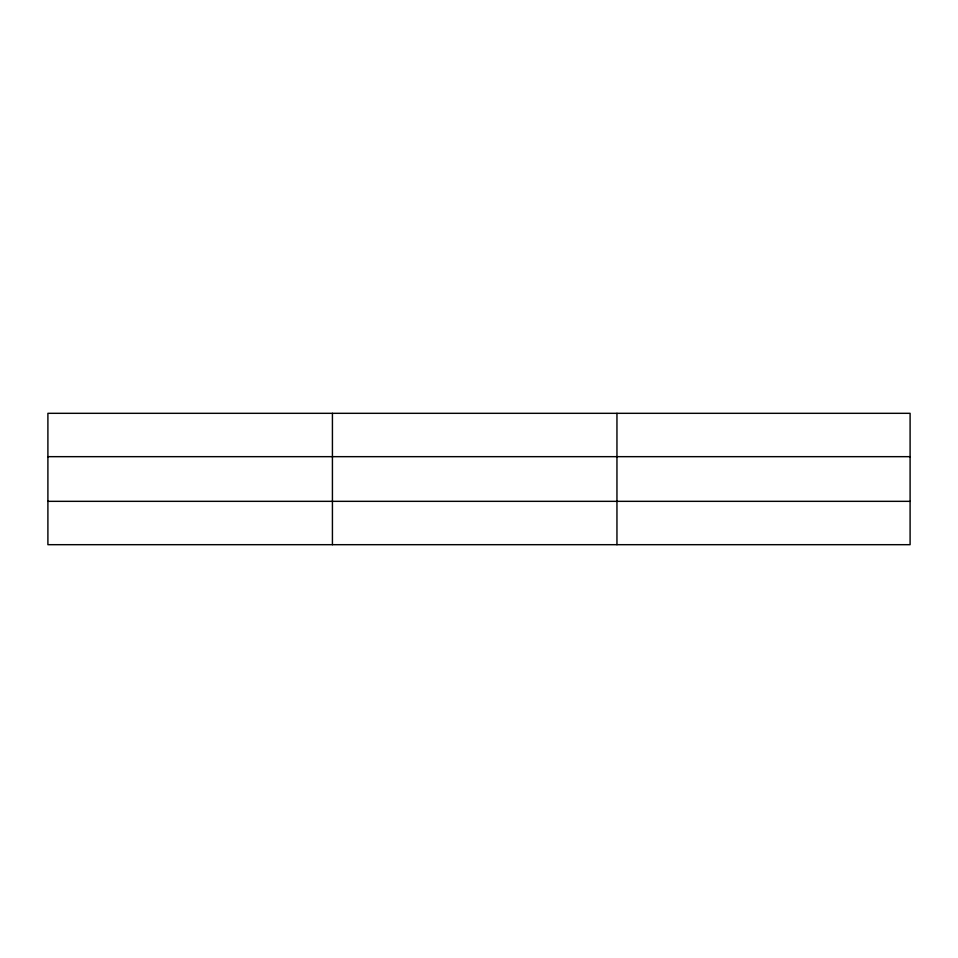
<?xml version="1.0" encoding="UTF-8"?>
<svg xmlns="http://www.w3.org/2000/svg" width="958" height="958" viewBox="0 0 958 958"><rect width="100%" height="100%" fill="white"/><g stroke="black" fill="none" stroke-linecap="round" stroke-linejoin="round"><path stroke-width="1.44" d="M332.426 544.683L332.426 413.317M616.952 544.683L616.952 413.317M910.1 501.333L910.1 544.683L47.9 544.683L47.9 413.317L910.1 413.317L910.1 501.333L47.9 501.333M47.9 456.667L910.1 456.667"/></g></svg>
